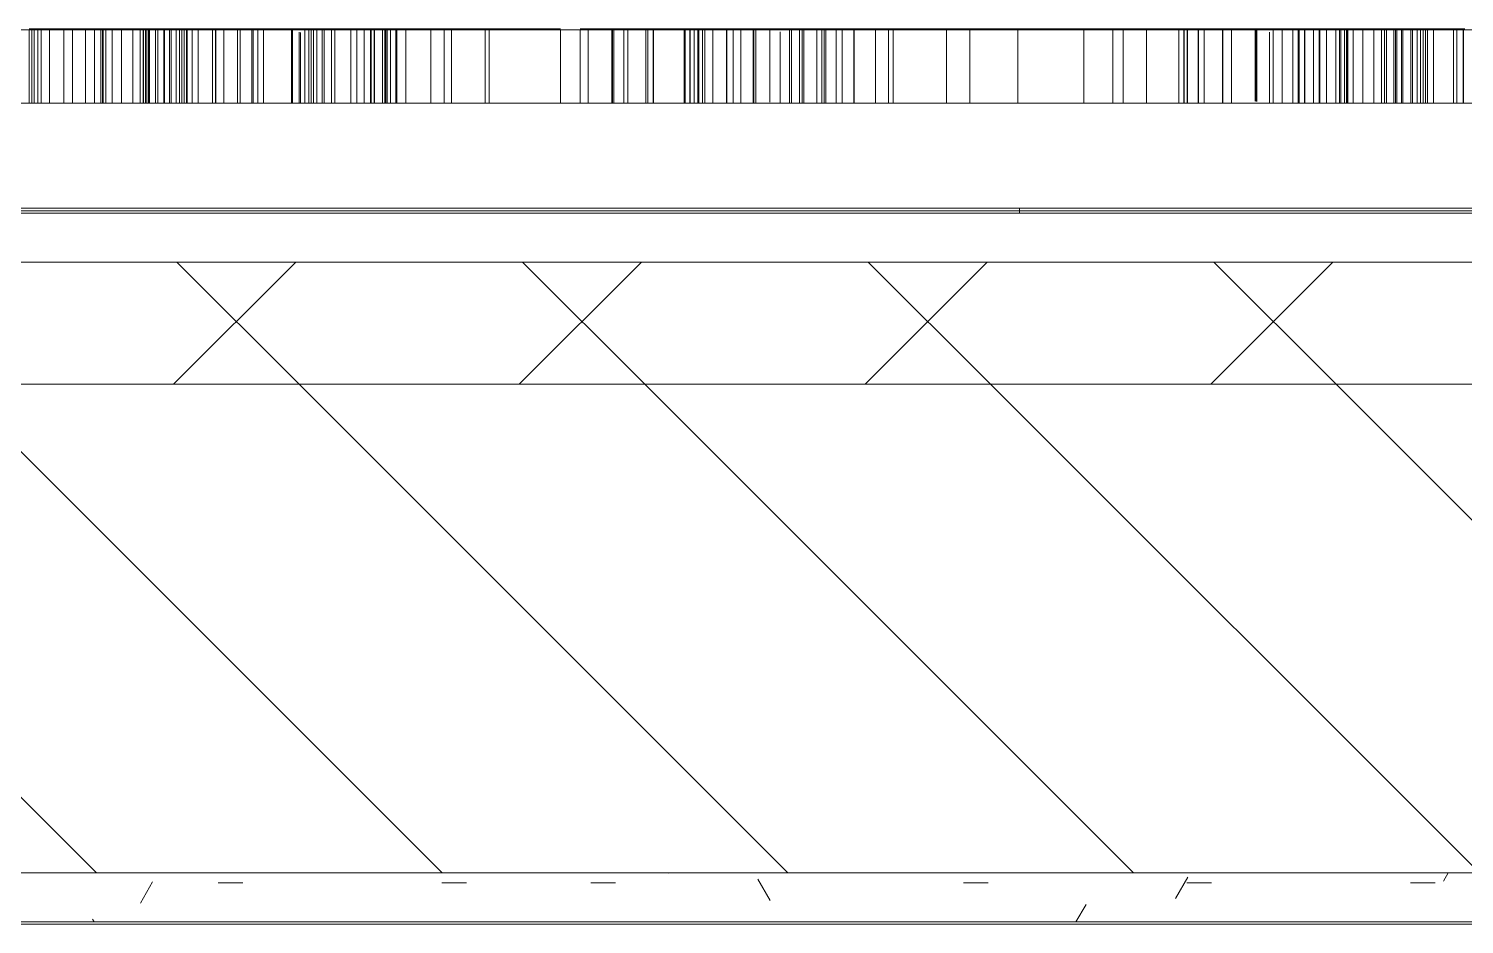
# Model space of a CAD drawing. Header units: millimetres. Extents: x 1322 to 199238, y -8553 to 29000.
# Drawn here: x 40703 to 41290, y 16229 to 16596 of the extents above; entities that cross this region are included whole.
import ezdxf

# ---------------------------------------------------------------- set-up
doc = ezdxf.new("R2010")
doc.units = ezdxf.units.MM
doc.layers.add('A-WALL', color=7, linetype='Continuous', lineweight=9)
doc.layers.add('I-WALL', color=7, linetype='Continuous', lineweight=9)
for name, color, linetype, lineweight, true_color in [('A-WALL-1', 7, 'Continuous', 9, 0x3c3c3c), ('A-WALL-FNSH-1', 7, 'Continuous', 9, 0x3c3c3c), ('I-FURN-1', 7, 'Continuous', 9, 0xf0f0f0)]:
    doc.layers.add(name, color=color, linetype=linetype, lineweight=lineweight, true_color=true_color)

# ---------------------------------------------------------------- blocks, each defined once
blk = doc.blocks.new('вывеска в доо - вывеска в доо-30524903-План размещения напольных электротехнических лючков и розеток 1 этажа в осях 23_1-33')
at = {"layer": 'I-FURN-1'}
for p, q in [((-800, 0), (800, 0)), ((-232.61, 0), (-207.37, 0)), ((-220.17, 0), (-232.28, 0)), ((-217.41, 0), (-232.07, 0)), ((-232.07, 0), (-229.46, 0)), ((-228.06, 0), (-232.07, 0)), ((-232.07, 0), (-210.54, 0)), ((-232.07, 0), (-204.26, 0)), ((-203.61, 0), (-232.07, 0)), ((-232.07, 0), (-232.07, -30)), ((-232.07, 0), (-232.07, -30)), ((-207.37, 0), (-232.01, 0)), ((-232.01, 0), (-232.01, -30)), ((-229.46, 0), (-216.53, 0)), ((-229.46, 0), (-229.46, -30)), ((-219.84, 0), (-228.06, 0)), ((-228.06, 0), (-228.06, -30)), ((-216.87, 0), (-220.17, 0)), ((-216.53, 0), (-219.84, 0)), ((-214.57, 0), (-219.84, 0)), ((-219.84, 0), (-216.53, 0)), ((-219.84, 0), (-219.84, -30)), ((-217.41, 0), (-217.41, -30)), ((-216.53, 0), (-198.55, 0)), ((-211.26, 0), (-216.53, 0)), ((-216.53, 0), (-216.53, -30)), ((-211.21, 0), (-215.96, 0)), ((-213.2, 0), (-215.61, 0)), ((-215.61, 0), (-210.83, 0)), ((-215.61, 0), (-215.61, -30)), ((-210.83, 0), (-214.57, 0)), ((-214.57, 0), (-214.57, -30)), ((-210.83, 0), (-213.2, 0)), ((-213.2, -30), (-213.2, 0)), ((-200.67, 0), (-211.26, 0)), ((-211.26, 0), (-211.26, -30)), ((-205.24, 0), (-210.92, 0)), ((-204.85, 0), (-210.54, 0)), ((-210.54, 0), (-183.4, 0)), ((-199.84, 0), (-210.54, 0)), ((-210.54, 0), (-204.85, 0)), ((-210.54, 0), (-210.54, -30)), ((-207.37, 0), (-184.79, 0)), ((-207.37, 0), (-207.37, -30)), ((-184.79, 0), (-206.83, 0)), ((-206.83, 0), (-206.83, -30)), ((-204.85, 0), (-204.85, -30)), ((-185.14, 0), (-204.65, 0)), ((-195.47, 0), (-204.26, 0)), ((-204.26, 0), (-190.92, 0)), ((-204.26, 0), (-181.93, 0)), ((-204.26, 0), (-204.26, -30)), ((-181.42, 0), (-203.61, 0)), ((-203.61, 0), (-203.61, -30)), ((-187.03, 0), (-200.67, 0)), ((-200.67, 0), (-200.67, -30)), ((-183.4, 0), (-199.84, 0)), ((-199.84, 0), (-199.84, -30)), ((-198.55, 0), (-170.8, 0)), ((-198.55, 0), (-198.55, -30)), ((-184.79, 0), (-195.47, 0)), ((-195.47, 0), (-195.47, -30)), ((-190.92, 0), (-184.79, 0)), ((-190.92, 0), (-190.92, -30)), ((-183.4, 0), (-187.03, 0)), ((-187.03, 0), (-187.03, -30)), ((-184.79, 0), (-164.86, 0)), ((-184.79, 0), (-184.79, -30)), ((-184.47, 0), (-183.4, 0)), ((-184.47, 0), (-184.47, -30)), ((-164.86, 0), (-184.33, 0)), ((-184.33, 0), (-184.33, -30)), ((-162.51, 0), (-183.75, 0)), ((-179.87, 0), (-183.4, 0)), ((-183.4, -30), (-183.4, 0)), ((-183.4, 0), (-183.4, -30)), ((-183.4, 0), (-183.4, -30)), ((-183.4, 0), (-183.4, -30)), ((-181.93, 0), (-173.37, 0)), ((-181.93, 0), (-181.93, -30)), ((-173.08, 0), (-181.42, 0)), ((-181.42, 0), (-181.42, -30)), ((-178.85, 0), (-179.87, 0)), ((-179.87, 0), (-179.87, -30)), ((-176.12, 0), (-178.85, 0)), ((-162.35, 0), (-176.12, 0)), ((-176.12, 0), (-176.12, -30)), ((-173.37, 0), (-167.25, 0)), ((-173.37, 0), (-173.37, -30)), ((-167.12, 0), (-173.08, 0)), ((-173.08, 0), (-173.08, -30)), ((-170.8, 0), (-162.35, 0)), ((-170.8, 0), (-170.8, -30)), ((-167.25, 0), (-162.35, 0)), ((-167.25, 0), (-167.25, -30)), ((-162.35, 0), (-167.12, 0)), ((-167.12, 0), (-167.12, -30)), ((-164.86, 0), (-147.59, 0)), ((-164.86, 0), (-164.86, -30)), ((-162.35, 0), (-164.51, 0)), ((-164.51, 0), (-164.51, -30)), ((-147.61, 0), (-162.51, 0)), ((-162.35, 0), (-157.97, 0)), ((-147.59, 0), (-162.35, 0)), ((-147.59, 0), (-162.35, 0)), ((-162.35, 0), (-162.35, -30)), ((-157.97, 0), (-154.25, 0)), ((-157.97, 0), (-157.97, -30)), ((-154.25, 0), (-152.72, 0)), ((-154.25, 0), (-154.25, -30)), ((-154.25, 0), (-154.25, -30)), ((-152.72, 0), (-147.59, 0)), ((-152.72, 0), (-152.72, -29.13)), ((-147.59, 0), (-133.64, 0)), ((-133.64, 0), (-147.35, 0)), ((-137.35, 0), (-146.99, 0)), ((-133.76, 0), (-137.35, 0)), ((-133.64, 0), (-137.25, 0)), ((-137.25, 0), (-133.64, 0)), ((-137.25, 0), (-137.25, -30)), ((-137.25, 0), (-137.25, -30)), ((-133.64, 0), (-123.68, 0)), ((-133.64, 0), (-133.64, -30)), ((-123.68, 0), (-133.51, 0)), ((-133.51, 0), (-133.51, -30)), ((-118, 0), (-132.74, 0)), ((-119.18, 0), (-132.62, 0)), ((-132.62, 0), (-125.98, 0)), ((-125.98, 0), (-119.09, 0)), ((-125.98, 0), (-125.98, -30)), ((-123.68, 0), (-117.7, 0)), ((-123.68, 0), (-123.68, -30)), ((-117.7, 0), (-123.62, 0)), ((-123.62, 0), (-123.62, -30)), ((-119.18, 0), (-119.18, -30)), ((-117.82, 0), (-119.09, 0)), ((-119.09, 0), (-117.82, 0)), ((-119.09, 0), (-119.09, -30)), ((-115.9, 0), (-117.88, 0)), ((-117.82, -30), (-117.82, 0)), ((-117.82, 0), (-117.82, -30)), ((-117.7, 0), (-115.71, 0)), ((-115.71, 0), (-117.7, 0)), ((-117.7, 0), (-115.71, 0)), ((-117.7, 0), (-117.7, -30)), ((-115.71, 0), (-117.69, 0)), ((-117.69, 0), (-117.69, -30)), ((-76.98, 0), (-115.9, 0)), ((-115.71, 0), (-76.84, 0)), ((-102.44, 0), (-115.71, 0)), ((-115.71, 0), (-115.71, -30)), ((-92.95, 0), (-102.44, 0)), ((-102.44, 0), (-102.44, -30)), ((-88.67, 0), (-92.95, 0)), ((-92.95, 0), (-92.95, -30)), ((-76.84, 0), (-88.67, 0)), ((-88.67, 0), (-88.67, -30)), ((-88.67, 0), (-88.67, -30)), ((-30.21, 0), (-76.98, 0)), ((-76.84, 0), (-30.2, 0)), ((-50.23, 0), (-76.84, 0)), ((-76.84, 0), (109.72, 0)), ((-30.2, 0), (-76.84, 0)), ((-76.84, -30), (-76.84, 0)), ((-76.84, 0), (-76.84, -30)), ((-30.2, 0), (-49.8, 0)), ((-20.66, 0), (-30.21, 0)), ((-30.2, 0), (-20.65, 0)), ((-20.65, 0), (-30.2, 0)), ((109.72, 0), (-30.2, 0)), ((-30.2, 0), (37.76, 0)), ((39.52, 0), (-30.2, 0)), ((-30.2, 0), (22.09, 0)), ((24.46, 0), (-30.2, 0)), ((-30.2, 0), (-30.2, -30)), ((-30.2, 0), (-30.2, -30)), ((-30.2, -30), (-30.2, 0)), ((-30.2, 0), (-30.2, -30)), ((1.22, 0), (-20.66, 0)), ((-20.65, 0), (-20.65, -30)), ((-20.65, 0), (-20.65, -30)), ((1.21, 0), (3.01, 0)), ((3.01, 0), (1.21, 0)), ((1.21, -30), (1.21, 0)), ((30.38, 0), (1.22, 0)), ((3.01, 0), (8.41, 0)), ((8.41, 0), (3.01, 0)), ((3.01, 0), (3.01, -30)), ((3.01, 0), (3.01, -30)), ((8.41, 0), (17.09, 0)), ((17.09, 0), (8.41, 0)), ((8.41, 0), (8.41, -30)), ((8.41, 0), (8.41, -30)), ((17.09, 0), (28.77, 0)), ((17.09, 0), (17.09, -30)), ((28.77, 0), (17.25, 0)), ((17.25, 0), (17.25, -30)), ((22.09, 0), (57.28, 0)), ((22.09, 0), (22.09, -30)), ((51.56, 0), (24.46, 0)), ((24.46, 0), (24.46, -30)), ((28.77, 0), (42.71, 0)), ((28.77, 0), (28.77, -30)), ((29.4, 0), (29.4, -30)), ((30.36, 0), (32.38, 0)), ((32.38, 0), (30.36, 0)), ((37.76, 0), (30.36, 0)), ((30.36, 0), (30.36, -30)), ((37.77, 0), (30.38, 0)), ((32.38, 0), (37.76, 0)), ((37.76, 0), (32.38, 0)), ((32.38, 0), (32.38, -30)), ((32.38, 0), (32.38, -30)), ((37.76, 0), (63.47, 0)), ((37.76, 0), (37.76, -30)), ((38.43, 0), (47.44, 0)), ((47.44, 0), (38.43, 0)), ((42.71, 0), (38.43, 0)), ((38.43, 0), (38.43, -30)), ((38.43, 0), (38.43, -30)), ((57.32, 0), (38.44, 0)), ((66.62, 0), (39.52, 0)), ((39.52, 0), (39.52, -30)), ((42.71, 0), (57.28, 0)), ((42.71, 0), (42.71, -30)), ((57.28, 0), (43.55, 0)), ((43.55, 0), (43.55, -30)), ((47.44, 0), (57.28, 0)), ((57.28, 0), (47.44, 0)), ((47.44, 0), (47.44, -29.17)), ((47.44, 0), (47.44, -29.17)), ((69.37, 0), (51.56, 0)), ((57.28, 0), (74.98, 0)), ((57.28, 0), (57.28, -30)), ((58.19, 0), (80.63, 0)), ((58.19, 0), (58.19, -30)), ((58.34, 0), (69.23, 0)), ((69.23, 0), (58.34, 0)), ((58.34, 0), (58.34, -30)), ((58.34, 0), (58.34, -30)), ((80.79, 0), (58.39, 0)), ((80.63, 0), (58.41, 0)), ((58.41, 0), (58.41, -30)), ((63.47, 0), (84.4, 0)), ((63.47, 0), (63.47, -30)), ((82.51, 0), (66.62, 0)), ((66.62, 0), (66.62, -30)), ((69.23, 0), (78.21, 0)), ((78.21, 0), (69.23, 0)), ((69.23, 0), (69.23, -30)), ((69.23, 0), (69.23, -30)), ((79.23, 0), (69.37, 0)), ((69.37, 0), (69.37, -30)), ((74.98, 0), (80.63, 0)), ((74.98, 0), (74.98, -30)), ((78.21, 0), (80.63, 0)), ((80.63, 0), (78.21, 0)), ((78.21, 0), (78.21, -30)), ((78.21, 0), (78.21, -30)), ((82.51, 0), (79.23, 0)), ((79.23, 0), (79.23, -30)), ((80.63, 0), (82.51, 0)), ((80.63, 0), (80.63, -30)), ((80.88, 0), (80.88, -30)), ((81.04, 0), (82.51, 0)), ((82.51, 0), (81.04, 0)), ((81.04, 0), (82.51, 0)), ((82.51, 0), (81.04, 0)), ((81.04, 0), (81.04, -30)), ((82.68, 0), (81.2, 0)), ((82.51, 0), (84.23, 0)), ((84.23, 0), (82.51, 0)), ((82.51, 0), (99.35, 0)), ((84.23, 0), (82.51, 0)), ((86.7, 0), (82.51, 0)), ((82.51, 0), (82.51, -30)), ((84.4, 0), (82.68, 0)), ((84.23, 0), (84.23, -30)), ((84.23, 0), (84.23, -30)), ((84.4, 0), (86.24, 0)), ((86.24, 0), (84.4, 0)), ((86.24, 0), (84.4, 0)), ((84.4, 0), (101.57, 0)), ((84.4, 0), (84.4, -30)), ((86.41, 0), (84.56, 0)), ((99.18, 0), (86.24, 0)), ((86.24, -30), (86.24, 0)), ((109.92, 0), (86.41, 0)), ((101.57, 0), (86.7, 0)), ((86.7, 0), (86.7, -30)), ((99.18, 0), (99.18, -30)), ((99.35, 0), (109.72, 0)), ((109.72, 0), (99.35, 0)), ((99.35, 0), (99.35, -30)), ((101.57, 0), (109.72, 0)), ((101.57, 0), (101.57, -30)), ((109.72, 0), (102.37, 0)), ((102.37, 0), (102.37, -30)), ((109.72, 0), (111.38, 0)), ((111.33, 0), (109.72, 0)), ((109.72, 0), (116.04, 0)), ((116.04, 0), (109.72, 0)), ((109.72, 0), (109.72, -30)), ((109.72, 0), (109.72, -30)), ((115.57, 0), (109.92, 0)), ((111.33, 0), (111.33, -30)), ((111.38, 0), (115.39, 0)), ((115.39, 0), (111.38, 0)), ((111.38, 0), (111.38, -30)), ((115.39, 0), (115.39, -30)), ((116.04, 0), (125.87, 0)), ((116.04, 0), (116.04, -30)), ((125.87, 0), (116.22, 0)), ((116.22, 0), (116.22, -30)), ((129.3, 0), (116.22, 0)), ((125.87, 0), (129.15, 0)), ((125.87, 0), (125.87, -30)), ((129.15, 0), (125.92, 0)), ((125.92, 0), (125.92, -30)), ((129.15, 0), (129.15, -30)), ((137.35, 0), (129.3, 0)), ((137.25, 0), (168.02, 0)), ((166.4, 0), (137.25, 0)), ((137.25, -30), (137.25, 0)), ((137.25, 0), (137.25, -30)), ((166.61, 0), (137.35, 0)), ((168.02, 0), (166.4, 0)), ((166.4, 0), (168.02, 0)), ((168.02, 0), (166.4, 0)), ((166.4, 0), (168.02, 0)), ((168.02, 0), (166.4, 0)), ((166.4, -30), (166.4, 0)), ((166.4, 0), (166.4, -30)), ((166.4, -30), (166.4, 0)), ((166.4, 0), (166.4, -30)), ((168.25, 0), (166.61, 0)), ((168.02, 0), (200.48, 0)), ((206.75, 0), (168.02, 0)), ((168.02, 0), (184.85, 0)), ((184.85, 0), (168.02, 0)), ((168.02, 0), (190.27, 0)), ((181.89, 0), (168.02, 0)), ((168.02, 0), (246.91, 0)), ((214.66, 0), (168.02, 0)), ((168.02, -30), (168.02, 0)), ((168.02, 0), (168.02, -30)), ((209.02, 0), (168.25, 0)), ((208.21, 0), (181.89, 0)), ((181.89, 0), (181.89, -30)), ((184.85, 0), (204.17, 0)), ((204.56, 0), (184.85, 0)), ((184.85, 0), (184.85, -30)), ((184.85, 0), (184.85, -30)), ((190.27, 0), (208.64, 0)), ((190.27, 0), (190.27, -30)), ((200.48, 0), (214.66, 0)), ((200.48, 0), (200.48, -30)), ((204.17, 0), (208.64, 0)), ((204.17, 0), (204.17, -30)), ((208.73, 0), (204.56, 0)), ((204.56, 0), (204.56, -30)), ((208.64, 0), (206.75, 0)), ((206.75, 0), (206.75, -30)), ((208.21, 0), (208.21, -30)), ((208.64, 0), (210.12, 0)), ((210.12, 0), (208.64, 0)), ((208.64, 0), (208.64, -30)), ((210.12, 0), (208.73, 0)), ((208.73, 0), (208.73, -30)), ((209.06, 0), (209.06, -30)), ((213.5, 0), (210.12, 0)), ((210.12, 0), (213.5, 0)), ((213.29, 0), (210.12, 0)), ((210.12, 0), (210.12, -30)), ((213.87, 0), (210.5, 0)), ((214.66, 0), (213.29, 0)), ((213.29, 0), (213.29, -30)), ((213.5, 0), (213.5, -30)), ((214.66, 0), (217.5, 0)), ((246.91, 0), (214.66, 0)), ((214.66, 0), (243.63, 0)), ((240.23, 0), (214.66, 0)), ((214.66, 0), (214.66, -30)), ((214.66, 0), (214.66, -30)), ((214.66, -30), (214.66, 0)), ((214.66, 0), (214.66, -30)), ((220.6, 0), (214.98, 0)), ((214.98, 0), (214.98, -30)), ((220.92, 0), (215.34, 0)), ((217.5, 0), (229.62, 0)), ((217.5, 0), (217.5, -30)), ((233.96, 0), (220.6, 0)), ((220.6, 0), (230.97, 0)), ((222.97, 0), (220.6, 0)), ((220.6, 0), (220.6, -30)), ((238.45, 0), (220.92, 0)), ((234.68, 0), (222.97, 0)), ((222.97, 0), (222.97, -30)), ((229.62, 0), (236.86, 0)), ((229.62, 0), (229.62, -30)), ((230.97, 0), (238.31, 0)), ((230.97, 0), (230.97, -30)), ((239.28, 0), (233.96, 0)), ((233.96, 0), (233.96, -30)), ((238.31, 0), (234.68, 0)), ((234.68, 0), (234.68, -30)), ((236.86, 0), (239.28, 0)), ((236.86, 0), (236.86, -30)), ((238.31, 0), (238.31, -30)), ((239.28, 0), (243.63, 0)), ((241.77, 0), (239.28, 0)), ((239.28, 0), (239.28, -30)), ((243.69, 0), (239.4, 0)), ((246.91, 0), (240.23, 0)), ((240.23, 0), (240.23, -30)), ((243.63, 0), (241.77, 0)), ((241.77, 0), (241.77, -30)), ((243.63, 0), (246.91, 0)), ((243.63, 0), (243.63, -28.89)), ((244.13, 0), (244.13, -29.05)), ((246.91, 0), (244.19, 0)), ((246.91, 0), (246.91, -29.91)), ((247.21, 0), (305.39, 0)), ((247.21, 0), (285.44, 0)), ((278.31, 0), (247.21, 0)), ((258.95, 0), (247.21, 0)), ((299.26, 0), (247.33, 0)), ((261.1, 0), (258.71, 0)), ((258.71, 0), (262.98, 0)), ((258.71, 0), (258.71, -30)), ((263.29, 0), (258.95, 0)), ((262.98, 0), (261.1, 0)), ((261.1, 0), (261.1, -30)), ((262.98, 0), (262.98, -30)), ((290.29, 0), (263.57, 0)), ((263.57, 0), (269.36, 0)), ((268.29, 0), (263.57, 0)), ((263.57, 0), (274.95, 0)), ((263.57, 0), (263.57, -30)), ((288.43, 0), (263.89, 0)), ((268.29, 0), (268.29, -30)), ((269.36, 0), (278.24, 0)), ((279.64, 0), (269.36, 0)), ((269.36, 0), (269.36, -30)), ((274.95, 0), (297.16, 0)), ((274.95, 0), (274.95, -30)), ((278.24, 0), (291.18, 0)), ((278.24, 0), (278.24, -30)), ((290.02, 0), (278.31, 0)), ((278.31, 0), (278.31, -30)), ((287.86, 0), (279.64, 0)), ((279.64, 0), (279.64, -30)), ((285.44, 0), (301.96, 0)), ((285.44, 0), (285.44, -30)), ((293.13, 0), (287.86, 0)), ((287.86, 0), (291.18, 0)), ((287.86, 0), (287.86, -30)), ((291.18, 0), (287.94, 0)), ((291.75, 0), (288.51, 0)), ((299.53, 0), (290.02, 0)), ((290.02, 0), (290.02, -30)), ((290.29, -30), (290.29, 0)), ((291.18, 0), (305.39, 0)), ((296.44, 0), (291.18, 0)), ((291.18, 0), (291.18, -30)), ((294.5, 0), (292.09, 0)), ((292.09, 0), (301.96, 0)), ((292.09, 0), (292.09, -30)), ((302.53, 0), (292.67, 0)), ((305.39, 0), (293.13, 0)), ((293.13, 0), (293.13, -30)), ((301.96, 0), (294.5, 0)), ((294.5, 0), (294.5, -30)), ((305.39, 0), (296.44, 0)), ((296.44, 0), (296.44, -30)), ((297.16, 0), (305.39, 0)), ((297.16, 0), (297.16, -30)), ((305.39, 0), (299.26, 0)), ((299.26, 0), (299.26, -30)), ((305.39, 0), (299.53, 0)), ((299.53, 0), (299.53, -30)), ((301.96, 0), (305.39, 0)), ((301.96, 0), (301.96, -30)), ((305.39, 0), (302.85, 0)), ((302.85, 0), (305.39, 0)), ((302.85, 0), (302.85, -30)), ((305.94, 0), (303.42, 0)), ((305.39, 0), (324.63, 0)), ((305.39, 0), (305.39, -30)), ((307.94, 0), (305.84, 0)), ((305.84, 0), (305.84, -30)), ((306.45, 0), (307.94, 0)), ((307.94, 0), (306.45, 0)), ((306.45, 0), (307.94, 0)), ((307.86, 0), (306.45, 0)), ((306.45, 0), (307.94, 0)), ((307.94, 0), (306.45, 0)), ((306.45, 0), (307.94, 0)), ((306.45, 0), (306.45, -30)), ((308.48, 0), (306.99, 0)), ((307.03, 0), (307.03, -30)), ((307.86, 0), (307.86, -30)), ((307.94, 0), (309.15, 0)), ((312.23, 0), (307.94, 0)), ((307.94, 0), (324.3, 0)), ((320.67, 0), (307.94, 0)), ((324.3, 0), (307.94, 0)), ((307.94, 0), (316.78, 0)), ((324.63, 0), (307.94, 0)), ((307.94, 0), (307.94, -30)), ((323.6, 0), (308.48, 0)), ((309.15, 0), (336.9, 0)), ((309.15, 0), (309.15, -30)), ((323.23, 0), (312.23, 0)), ((312.23, 0), (312.23, -30)), ((316.78, 0), (323.23, 0)), ((316.78, 0), (316.78, -30)), ((324.3, 0), (320.67, 0)), ((320.67, 0), (320.67, -30)), ((323.23, 0), (324.3, 0)), ((323.23, 0), (323.23, -30)), ((324.3, 0), (324.3, -30)), ((324.3, 0), (324.3, -30)), ((324.3, -30), (324.3, 0)), ((324.3, 0), (324.3, -30)), ((327.83, 0), (324.63, 0)), ((324.63, 0), (340.46, 0)), ((324.63, 0), (324.63, -30)), ((340.47, 0), (324.98, 0)), ((336.88, 0), (325.22, 0)), ((325.22, 0), (325.22, -30)), ((328.85, 0), (327.83, 0)), ((327.83, 0), (327.83, -30)), ((331.58, 0), (328.85, 0)), ((340.46, 0), (331.58, 0)), ((331.58, 0), (331.58, -30)), ((340.46, 0), (336.88, 0)), ((336.88, 0), (336.88, -30)), ((336.9, 0), (340.46, 0)), ((336.9, 0), (336.9, -30)), ((340.46, 0), (340.46, -29.95)), ((340.62, 0), (349.73, 0)), ((353.45, 0), (340.62, 0)), ((340.62, 0), (351.05, 0)), ((346.29, 0), (340.62, 0)), ((353.82, 0), (340.62, 0)), ((352.51, 0), (346.29, 0)), ((346.29, 0), (346.29, -30)), ((349.73, 0), (353.45, 0)), ((349.73, 0), (349.73, -30)), ((351.05, 0), (354.58, 0)), ((351.05, 0), (351.05, -30)), ((354.58, 0), (352.51, 0)), ((352.51, 0), (352.51, -30)), ((353.45, 0), (353.45, -30)), ((353.45, 0), (353.45, -30)), ((354.58, 0), (354.58, -30)), ((-147.59, -0.7), (-147.59, -30)), ((-147.35, -0.77), (-147.35, -30)), ((-146.97, -0.88), (-146.97, -30)), ((-49.8, -0.13), (-49.8, -30)), ((-49.8, -0.13), (-49.8, -30)), ((51.56, -0.4), (51.56, -30)), ((247.33, -0.04), (247.33, -30)), ((800, -30), (-800, -30)), ((-207.37, -30.5), (-232.61, -30.5)), ((-232.28, -30), (-220.17, -30)), ((-210.54, -30.5), (-232.07, -30.5)), ((-232.07, -30.5), (-228.06, -30.5)), ((-229.46, -30.5), (-232.07, -30.5)), ((-232.07, -30.5), (-217.41, -30.5)), ((-232.07, -30.5), (-203.61, -30.5)), ((-204.26, -30.5), (-232.07, -30.5)), ((-232.01, -30.5), (-207.37, -30.5)), ((-216.53, -30.5), (-229.46, -30.5)), ((-228.06, -30.5), (-219.84, -30.5)), ((-220.17, -30), (-216.87, -30)), ((-216.53, -30.5), (-219.84, -30.5)), ((-219.84, -30.5), (-214.57, -30.5)), ((-219.84, -30.5), (-216.53, -30.5)), ((-216.53, -30.5), (-211.26, -30.5)), ((-198.55, -30.5), (-216.53, -30.5)), ((-215.96, -30), (-211.21, -30)), ((-210.83, -30.5), (-215.61, -30.5)), ((-215.61, -30.5), (-213.2, -30.5)), ((-214.57, -30.5), (-210.83, -30.5)), ((-213.2, -30.5), (-210.83, -30.5)), ((-211.26, -30.5), (-200.67, -30.5)), ((-210.92, -30), (-205.24, -30)), ((-204.85, -30.5), (-210.54, -30.5)), ((-210.54, -30.5), (-199.84, -30.5)), ((-183.4, -30.5), (-210.54, -30.5)), ((-210.54, -30.5), (-204.85, -30.5)), ((-184.79, -30.5), (-207.37, -30.5)), ((-206.83, -30.5), (-184.79, -30.5)), ((-204.65, -30), (-185.14, -30)), ((-190.92, -30.5), (-204.26, -30.5)), ((-204.26, -30.5), (-195.47, -30.5)), ((-181.93, -30.5), (-204.26, -30.5)), ((-203.61, -30.5), (-181.42, -30.5)), ((-200.67, -30.5), (-187.03, -30.5)), ((-199.84, -30.5), (-183.4, -30.5)), ((-170.8, -30.5), (-198.55, -30.5)), ((-195.47, -30.5), (-184.79, -30.5)), ((-184.79, -30.5), (-190.92, -30.5)), ((-187.03, -30.5), (-183.4, -30.5)), ((-164.86, -30.5), (-184.79, -30.5)), ((-183.4, -30.5), (-184.47, -30.5)), ((-184.33, -30.5), (-164.86, -30.5)), ((-183.75, -30), (-162.51, -30)), ((-183.4, -30.5), (-179.87, -30.5)), ((-173.37, -30.5), (-181.93, -30.5)), ((-181.42, -30.5), (-173.08, -30.5)), ((-179.87, -30.5), (-178.85, -30.5)), ((-178.85, -30.5), (-176.12, -30.5)), ((-176.12, -30.5), (-162.35, -30.5)), ((-167.25, -30.5), (-173.37, -30.5)), ((-173.08, -30.5), (-167.12, -30.5)), ((-162.35, -30.5), (-170.8, -30.5)), ((-162.35, -30.5), (-167.25, -30.5)), ((-167.12, -30.5), (-162.35, -30.5)), ((-147.59, -30.5), (-164.86, -30.5)), ((-164.51, -30.5), (-162.35, -30.5)), ((-162.51, -30), (-149.91, -30)), ((-162.35, -30.5), (-147.59, -30.5)), ((-157.97, -30.5), (-162.35, -30.5)), ((-162.35, -30.5), (-147.59, -30.5)), ((-154.25, -30.5), (-157.97, -30.5)), ((-152.72, -30.5), (-154.25, -30.5)), ((-147.59, -30.5), (-152.72, -30.5)), ((-149.91, -30), (-147.61, -30)), ((-133.64, -30.5), (-147.59, -30.5)), ((-147.35, -30.5), (-133.64, -30.5)), ((-146.99, -30), (-137.35, -30)), ((-137.35, -30), (-133.76, -30)), ((-133.64, -30.5), (-137.25, -30.5)), ((-137.25, -30.5), (-133.64, -30.5)), ((-123.68, -30.5), (-133.64, -30.5)), ((-133.51, -30.5), (-123.68, -30.5)), ((-132.74, -30), (-118, -30)), ((-125.98, -30.5), (-132.62, -30.5)), ((-132.62, -30.5), (-119.18, -30.5)), ((-119.09, -30.5), (-125.98, -30.5)), ((-117.7, -30.5), (-123.68, -30.5)), ((-123.62, -30.5), (-117.7, -30.5)), ((-117.82, -30.5), (-119.09, -30.5)), ((-119.09, -30.5), (-117.82, -30.5)), ((-117.88, -30), (-115.9, -30)), ((-117.7, -30.5), (-115.71, -30.5)), ((-115.71, -30.5), (-117.7, -30.5)), ((-115.71, -30.5), (-117.7, -30.5)), ((-117.69, -30.5), (-115.71, -30.5)), ((-115.9, -30), (-76.98, -30)), ((-115.71, -30.5), (-102.44, -30.5)), ((-76.84, -30.5), (-115.71, -30.5)), ((-102.44, -30.5), (-92.95, -30.5)), ((-92.95, -30.5), (-88.67, -30.5)), ((-88.67, -30.5), (-76.84, -30.5)), ((-76.98, -30), (-30.21, -30)), ((-76.84, -30.5), (-49.8, -30.5)), ((-30.2, -30.5), (-76.84, -30.5)), ((-76.84, -30.5), (-30.2, -30.5)), ((109.72, -30.5), (-76.84, -30.5)), ((-49.8, -30.5), (-30.2, -30.5)), ((-30.21, -30), (-20.66, -30)), ((-30.2, -30.5), (-20.65, -30.5)), ((-20.65, -30.5), (-30.2, -30.5)), ((-30.2, -30.5), (39.52, -30.5)), ((37.76, -30.5), (-30.2, -30.5)), ((-30.2, -30.5), (109.72, -30.5)), ((-30.2, -30.5), (24.46, -30.5)), ((22.09, -30.5), (-30.2, -30.5)), ((-20.66, -30), (1.22, -30)), ((1.21, -30.5), (3.01, -30.5)), ((3.01, -30.5), (1.21, -30.5)), ((1.22, -30), (30.38, -30)), ((3.01, -30.5), (8.41, -30.5)), ((8.41, -30.5), (3.01, -30.5)), ((8.41, -30.5), (17.09, -30.5)), ((17.09, -30.5), (8.41, -30.5)), ((28.77, -30.5), (17.09, -30.5)), ((17.25, -30.5), (28.77, -30.5)), ((57.28, -30.5), (22.09, -30.5)), ((24.46, -30.5), (51.56, -30.5)), ((42.71, -30.5), (28.77, -30.5)), ((30.36, -30.5), (37.76, -30.5)), ((30.36, -30.5), (32.38, -30.5)), ((32.38, -30.5), (30.36, -30.5)), ((30.38, -30), (37.77, -30)), ((32.38, -30.5), (37.76, -30.5)), ((37.76, -30.5), (32.38, -30.5)), ((63.47, -30.5), (37.76, -30.5)), ((38.43, -30.5), (42.71, -30.5)), ((38.43, -30.5), (47.44, -30.5)), ((47.44, -30.5), (38.43, -30.5)), ((38.44, -30), (57.32, -30)), ((39.52, -30.5), (66.62, -30.5)), ((57.28, -30.5), (42.71, -30.5)), ((43.55, -30.5), (57.28, -30.5)), ((47.44, -30.5), (57.28, -30.5)), ((57.28, -30.5), (47.44, -30.5)), ((51.56, -30.5), (69.37, -30.5)), ((74.98, -30.5), (57.28, -30.5)), ((80.63, -30.5), (58.19, -30.5)), ((58.34, -30.5), (69.23, -30.5)), ((69.23, -30.5), (58.34, -30.5)), ((58.39, -30), (80.79, -30)), ((58.41, -30.5), (80.63, -30.5)), ((84.4, -30.5), (63.47, -30.5)), ((66.62, -30.5), (82.51, -30.5)), ((69.23, -30.5), (78.21, -30.5)), ((78.21, -30.5), (69.23, -30.5)), ((69.37, -30.5), (79.23, -30.5)), ((80.63, -30.5), (74.98, -30.5)), ((78.21, -30.5), (80.63, -30.5)), ((80.63, -30.5), (78.21, -30.5)), ((79.23, -30.5), (82.51, -30.5)), ((82.51, -30.5), (80.63, -30.5)), ((81.04, -30.5), (82.51, -30.5)), ((82.51, -30.5), (81.04, -30.5)), ((81.04, -30.5), (82.51, -30.5)), ((82.51, -30.5), (81.04, -30.5)), ((81.2, -30), (82.68, -30)), ((82.51, -30.5), (84.23, -30.5)), ((99.35, -30.5), (82.51, -30.5)), ((82.51, -30.5), (84.23, -30.5)), ((84.23, -30.5), (82.51, -30.5)), ((82.51, -30.5), (86.7, -30.5)), ((82.68, -30), (84.4, -30)), ((84.4, -30.5), (86.24, -30.5)), ((84.4, -30.5), (86.24, -30.5)), ((86.24, -30.5), (84.4, -30.5)), ((101.57, -30.5), (84.4, -30.5)), ((84.56, -30), (86.41, -30)), ((86.24, -30.5), (99.18, -30.5)), ((86.41, -30), (109.92, -30)), ((86.7, -30.5), (101.57, -30.5)), ((99.35, -30.5), (109.72, -30.5)), ((109.72, -30.5), (99.35, -30.5)), ((109.72, -30.5), (101.57, -30.5)), ((102.37, -30.5), (109.72, -30.5)), ((109.72, -30.5), (111.33, -30.5)), ((111.38, -30.5), (109.72, -30.5)), ((109.72, -30.5), (116.04, -30.5)), ((116.04, -30.5), (109.72, -30.5)), ((109.92, -30), (115.57, -30)), ((111.38, -30.5), (115.39, -30.5)), ((115.39, -30.5), (111.38, -30.5)), ((125.87, -30.5), (116.04, -30.5)), ((116.22, -30), (129.3, -30)), ((116.22, -30.5), (125.87, -30.5)), ((129.15, -30.5), (125.87, -30.5)), ((125.92, -30.5), (129.15, -30.5)), ((129.3, -30), (137.35, -30)), ((137.25, -30.5), (166.4, -30.5)), ((168.02, -30.5), (137.25, -30.5)), ((137.35, -30), (149.91, -30)), ((149.91, -30), (166.61, -30)), ((166.4, -30.5), (168.02, -30.5)), ((166.4, -30.5), (168.02, -30.5)), ((168.02, -30.5), (166.4, -30.5)), ((166.4, -30.5), (168.02, -30.5)), ((168.02, -30.5), (166.4, -30.5)), ((166.61, -30), (168.25, -30)), ((168.02, -30.5), (206.75, -30.5)), ((200.48, -30.5), (168.02, -30.5)), ((168.02, -30.5), (184.85, -30.5)), ((184.85, -30.5), (168.02, -30.5)), ((168.02, -30.5), (181.89, -30.5)), ((190.27, -30.5), (168.02, -30.5)), ((168.02, -30.5), (214.66, -30.5)), ((246.91, -30.5), (168.02, -30.5)), ((168.25, -30), (209.02, -30)), ((181.89, -30.5), (208.21, -30.5)), ((184.85, -30.5), (204.56, -30.5)), ((204.17, -30.5), (184.85, -30.5)), ((208.64, -30.5), (190.27, -30.5)), ((214.66, -30.5), (200.48, -30.5)), ((208.64, -30.5), (204.17, -30.5)), ((204.56, -30.5), (208.73, -30.5)), ((206.75, -30.5), (208.64, -30.5)), ((210.12, -30.5), (208.64, -30.5)), ((208.64, -30.5), (210.12, -30.5)), ((208.73, -30.5), (210.12, -30.5)), ((210.12, -30.5), (213.5, -30.5)), ((210.12, -30.5), (213.29, -30.5)), ((213.5, -30.5), (210.12, -30.5)), ((210.5, -30), (213.87, -30)), ((213.29, -30.5), (214.66, -30.5)), ((217.5, -30.5), (214.66, -30.5)), ((214.66, -30.5), (246.91, -30.5)), ((214.66, -30.5), (240.23, -30.5)), ((243.63, -30.5), (214.66, -30.5)), ((214.98, -30.5), (220.6, -30.5)), ((215.34, -30), (220.92, -30)), ((229.62, -30.5), (217.5, -30.5)), ((220.6, -30.5), (222.97, -30.5)), ((230.97, -30.5), (220.6, -30.5)), ((220.6, -30.5), (233.96, -30.5)), ((220.92, -30), (238.45, -30)), ((222.97, -30.5), (234.68, -30.5)), ((236.86, -30.5), (229.62, -30.5)), ((238.31, -30.5), (230.97, -30.5)), ((233.96, -30.5), (239.28, -30.5)), ((234.68, -30.5), (238.31, -30.5)), ((239.28, -30.5), (236.86, -30.5)), ((239.28, -30.5), (241.77, -30.5)), ((243.63, -30.5), (239.28, -30.5)), ((239.4, -30), (243.69, -30)), ((240.23, -30.5), (278.31, -30.5)), ((241.77, -30.5), (243.63, -30.5)), ((285.44, -30.5), (243.63, -30.5)), ((244.19, -30), (246.91, -30)), ((305.39, -30.5), (246.91, -30.5)), ((247.21, -30), (258.95, -30)), ((247.33, -30.5), (299.26, -30.5)), ((262.98, -30.5), (258.71, -30.5)), ((258.71, -30.5), (261.1, -30.5)), ((258.95, -30), (263.29, -30)), ((261.1, -30.5), (262.98, -30.5)), ((274.95, -30.5), (263.57, -30.5)), ((263.57, -30.5), (268.29, -30.5)), ((269.36, -30.5), (263.57, -30.5)), ((263.57, -30.5), (290.29, -30.5)), ((263.89, -30), (288.43, -30)), ((269.36, -30.5), (279.64, -30.5)), ((278.24, -30.5), (269.36, -30.5)), ((297.16, -30.5), (274.95, -30.5)), ((291.18, -30.5), (278.24, -30.5)), ((278.31, -30.5), (290.02, -30.5)), ((279.64, -30.5), (287.86, -30.5)), ((301.96, -30.5), (285.44, -30.5)), ((291.18, -30.5), (287.86, -30.5)), ((287.86, -30.5), (293.13, -30.5)), ((287.94, -30.5), (291.18, -30.5)), ((288.51, -30), (291.75, -30)), ((290.02, -30.5), (299.53, -30.5)), ((291.18, -30.5), (296.44, -30.5)), ((305.39, -30.5), (291.18, -30.5)), ((292.09, -30.5), (294.5, -30.5)), ((301.96, -30.5), (292.09, -30.5)), ((292.67, -30), (302.53, -30)), ((293.13, -30.5), (305.39, -30.5)), ((294.5, -30.5), (301.96, -30.5)), ((296.44, -30.5), (305.39, -30.5)), ((305.39, -30.5), (297.16, -30.5)), ((299.26, -30.5), (305.39, -30.5)), ((299.53, -30.5), (305.39, -30.5)), ((305.39, -30.5), (301.96, -30.5)), ((302.85, -30.5), (305.39, -30.5)), ((305.39, -30.5), (302.85, -30.5)), ((303.42, -30), (305.94, -30)), ((324.63, -30.5), (305.39, -30.5)), ((305.84, -30.5), (307.94, -30.5)), ((307.94, -30.5), (306.45, -30.5)), ((306.45, -30.5), (307.94, -30.5)), ((307.94, -30.5), (306.45, -30.5)), ((307.94, -30.5), (306.45, -30.5)), ((306.45, -30.5), (307.86, -30.5)), ((306.45, -30.5), (307.94, -30.5)), ((307.94, -30.5), (306.45, -30.5)), ((306.99, -30), (308.48, -30)), ((307.94, -30.5), (320.67, -30.5)), ((324.3, -30.5), (307.94, -30.5)), ((307.94, -30.5), (312.23, -30.5)), ((309.15, -30.5), (307.94, -30.5)), ((316.78, -30.5), (307.94, -30.5)), ((307.94, -30.5), (324.3, -30.5)), ((307.94, -30.5), (324.63, -30.5)), ((308.48, -30), (323.6, -30)), ((336.9, -30.5), (309.15, -30.5)), ((312.23, -30.5), (323.23, -30.5)), ((323.23, -30.5), (316.78, -30.5)), ((320.67, -30.5), (324.3, -30.5)), ((324.3, -30.5), (323.23, -30.5)), ((324.63, -30.5), (327.83, -30.5)), ((340.46, -30.5), (324.63, -30.5)), ((324.98, -30), (340.47, -30)), ((325.22, -30.5), (336.88, -30.5)), ((327.83, -30.5), (328.85, -30.5)), ((328.85, -30.5), (331.58, -30.5)), ((331.58, -30.5), (353.45, -30.5)), ((336.88, -30.5), (346.29, -30.5)), ((349.73, -30.5), (336.9, -30.5)), ((351.05, -30.5), (340.46, -30.5)), ((340.62, -30), (353.82, -30)), ((346.29, -30.5), (352.51, -30.5)), ((353.45, -30.5), (349.73, -30.5)), ((354.58, -30.5), (351.05, -30.5)), ((352.51, -30.5), (354.58, -30.5))]:
    blk.add_line(p, q, dxfattribs=at)

msp = doc.modelspace()

# ---------------------------------------------------------------- hatches: boundary and pattern name
at = {"layer": 'I-WALL'}
h = msp.add_hatch(dxfattribs=at)
h.set_pattern_fill('FP_5', color=256, style=0, pattern_type=2)
h.set_pattern_definition([(45, (-75531.33, 0), (-70.71068, 70.71068), []), (135, (-75531.33, 0), (-70.71068, -70.71068), [])])
h.paths.add_polyline_path([(41268.51, 16450), (42278.67, 16450), (42278.67, 16500), (40069.12, 16500), (40069.12, 16450), (41102.25, 16450)])
h = msp.add_hatch(dxfattribs=at)
h.set_pattern_fill('FP_4', color=256, style=0, pattern_type=2)
h.set_pattern_definition([(135, (-75531.33, 0), (-70.71068, -70.71068), [])])
h.paths.add_polyline_path([(42266.06, 16250), (42478.67, 16250), (42478.67, 16450), (40069.12, 16450), (40069.12, 16250), (41601.02, 16250)])
h = msp.add_hatch(dxfattribs=at)
h.set_pattern_fill('FP_31', color=256, style=0, pattern_type=2)
h.set_pattern_definition([(0, (-75531.326, 0), (121.92, 30.48), [10.058, -81.382, 10.058, -81.382, -487.68]), (0, (-75531.326, 0), (121.92, 30.48), [-182.88, 10.058, -172.822, 10.058, -81.382, -213.36]), (0, (-75531.326, 0), (121.92, 30.48), [-457.2, 10.058, -50.902, 10.058, -142.342]), (120, (-75485.606, 15.24), (-87.356454, 90.345817), [10.058, -81.382, 10.058, -81.382, -487.68]), (120, (-75485.606, 15.24), (-87.356454, 90.345817), [-182.88, 10.058, -172.822, 10.058, -81.382, -213.36]), (120, (-75485.606, 15.24), (-87.356454, 90.345817), [-457.2, 10.058, -50.902, 10.058, -142.342]), (240, (-75470.366, 76.2), (-34.563546, -120.825817), [10.058, -81.382, 10.058, -81.382, -487.68]), (240, (-75470.366, 76.2), (-34.563546, -120.825817), [-182.88, 10.058, -172.822, 10.058, -81.382, -213.36]), (240, (-75470.366, 76.2), (-34.563546, -120.825817), [-457.2, 10.058, -50.902, 10.058, -142.342])])
h.paths.add_polyline_path([(41601.02, 16230), (42278.67, 16230), (42278.67, 16250), (40069.12, 16250), (40069.12, 16230), (41268.51, 16230)])

# ---------------------------------------------------------------- linework, layer by layer
at = {"layer": 'A-WALL'}
for p, q in [((41108.17, 16520), (42208.67, 16520)), ((42228.67, 16500), (40069.12, 16500)), ((40069.12, 16230), (42258.67, 16230))]:
    msp.add_line(p, q, dxfattribs=at)
at = {"layer": 'A-WALL-1'}
for p, q in [((42278.67, 16450), (40069.12, 16450)), ((40069.12, 16250), (42278.67, 16250))]:
    msp.add_line(p, q, dxfattribs=at)
at = {"layer": 'A-WALL-FNSH-1'}
for p, q in [((41108.17, 16522), (40069.12, 16522)), ((41108.17, 16521), (40069.12, 16521)), ((41108.17, 16520), (40069.12, 16520)), ((41108.17, 16521), (41108.17, 16520)), ((40069.12, 16229), (42257.67, 16229))]:
    msp.add_line(p, q, dxfattribs=at)
at = {"layer": 'I-WALL'}
for p, q in [((41108.17, 16522), (41108.17, 16521)), ((41108.17, 16522), (42207.67, 16522)), ((42207.67, 16521), (41108.17, 16521))]:
    msp.add_line(p, q, dxfattribs=at)

# ---------------------------------------------------------------- block references
at = {"layer": 'I-FURN-1', "rotation": 180}
msp.add_blockref('вывеска в доо - вывеска в доо-30524903-План размещения напольных электротехнических лючков и розеток 1 этажа в осях 23_1-33', (41057.67, 16565), dxfattribs=at)

doc.saveas('drawing.dxf')
